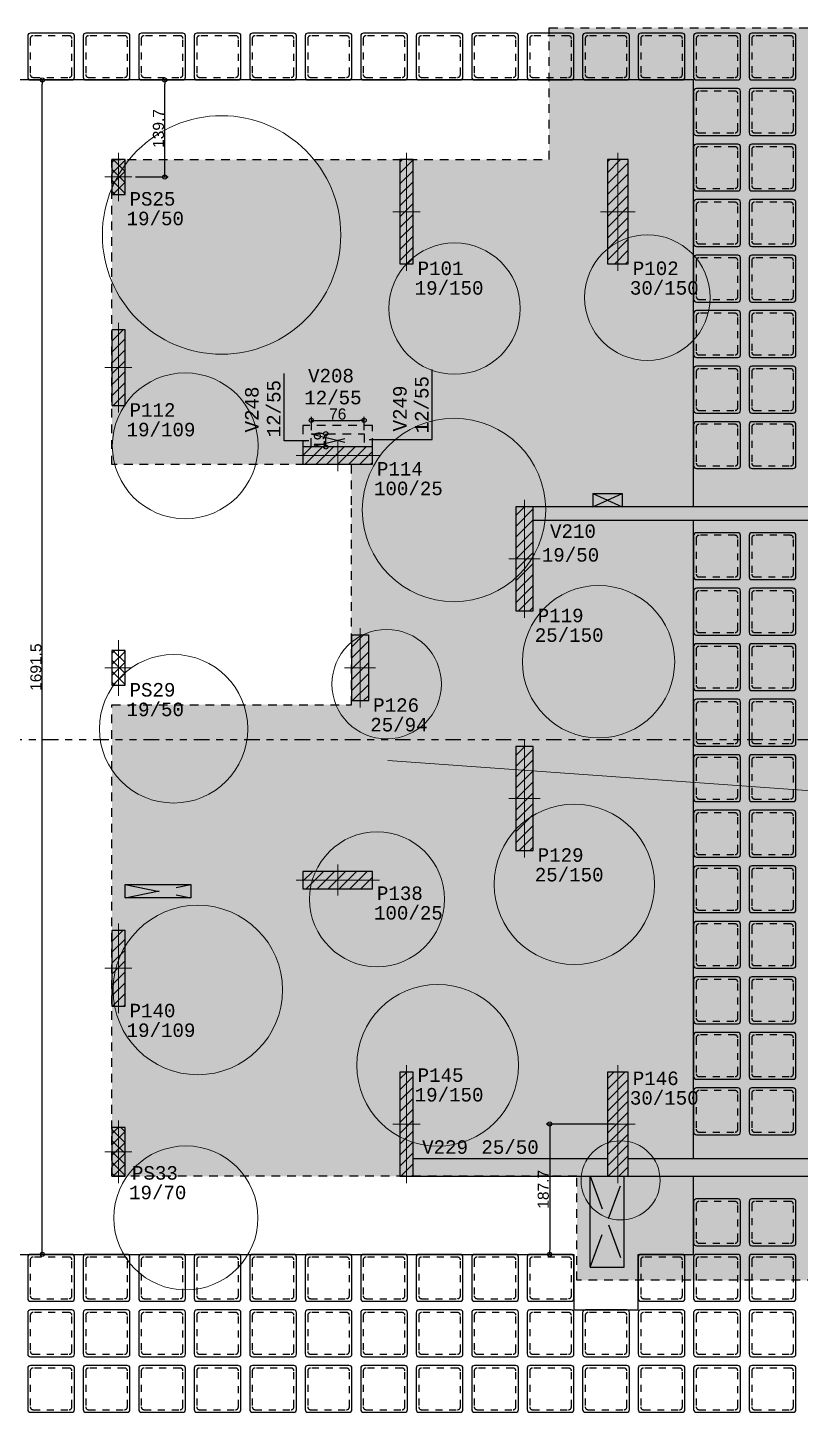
# Model space of a CAD drawing. Header units: millimetres. Extents: x -967 to 563, y -1588 to 506.
# Drawn here: x 42.95 to 54.08, y -255.88 to -235.94 of the extents above; entities that cross this region are included whole.
import ezdxf

# ---------------------------------------------------------------- set-up
doc = ezdxf.new("R2010")
doc.units = ezdxf.units.MM
for name, pattern in [('347-XXXX-ARQ-BASE-019-TÉRREO$0$HIDDEN2', [0.1875, 0.125, -0.0625]), ('CYPE_RAYAPUNTOPUNTO', [0.45, 0.225, -0.075, 0, -0.075, 0, -0.075]), ('DASHDOT', [1, 0.5, -0.25, 0, -0.25]), ('ESTILO_TQS_0001', [1, 0.7, -0.3]), ('HIDDEN2', [0.1875, 0.125, -0.0625]), ('TRAZO_HUECO', [0.75, 0.5, -0.25])]:
    doc.linetypes.add(name, pattern=pattern)
for name, color, linetype in [('1', 5, 'Continuous'), ('11', 7, 'Continuous'), ('12', 4, 'Continuous'), ('208', 13, 'Continuous'), ('237', 5, 'Continuous'), ('241', 7, 'TRAZO_HUECO'), ('251', 5, 'Continuous'), ('252', 153, 'ESTILO_TQS_0001'), ('3', 2, 'Continuous'), ('347-XXXX-ARQ-BASE-013-IMPLANTAÇÃO$0$_XREF-ARQ', 7, 'Continuous'), ('347-XXXX-ARQ-BASE-019-TÉRREO$0$AR-PRJ', 11, '347-XXXX-ARQ-BASE-019-TÉRREO$0$HIDDEN2'), ('4', 2, 'Continuous'), ('8', 7, 'Continuous'), ('9', 7, 'Continuous'), ('A_htc_alv', 7, 'Continuous'), ('COTAS', 1, 'Continuous'), ('EIXOS', 8, 'DASHDOT')]:
    doc.layers.add(name, color=color, linetype=linetype)
doc.layers.add('PILAR_EIXOS', color=1, linetype='Continuous', lineweight=0)
doc.layers.add('PILAR_HACH', color=4, linetype='Continuous', lineweight=0)
doc.styles.add('ARIAL', font='arial.ttf')
doc.styles.add('TQS_LUCIDA_CONSOLE', font='lucon.TTF')
doc.dimstyles.new('AVILLA 100 2', dxfattribs={"dimtxt": 0.16, "dimasz": 0.06, "dimexe": 0.05, "dimexo": 0.05, "dimgap": 0.01, "dimtad": 3, "dimdec": 1, "dimlfac": 100, "dimzin": 9, "dimdsep": 46, "dimtxsty": 'ARIAL', "dimblk": 'ORIGIN', "dimcen": 1.5, "dimclrd": 10, "dimclre": 10, "dimclrt": 7, "dimadec": 0, "dimazin": 0, "dimtfac": 1, "dimtdec": 1, "dimtmove": 0, "dimatfit": 1, "dimfxl": 1, "dimarcsym": 0})
pattern_1 = [(45, (685.15059, -106.08026), (-0.078577241, 0.078577241), []), (135, (685.15059, -106.08026), (-0.078577241, -0.078577241), [])]
pattern_2 = [(45, (585.15059, -196.08026), (-0.07857724, 0.07857724), [])]

# ---------------------------------------------------------------- blocks, each defined once
blk = doc.blocks.new('ENCHIMENTO_PISO TERREO')
h = blk.add_hatch(color=9)
h.dxf.hatch_style = 1
h.paths.add_polyline_path([(27.7, 0.14), (27.7, 0.75), (31.15, 0.75), (31.15, 5.14), (24.8495, 5.14), (24.8495, 7.04), (12.06, 7.04), (12.06, 4.64), (4, 4.64), (4, 7.04), (-8.79, 7.04), (-8.7905, 5.14), (-15.09, 5.14), (-15.09, 0.75), (-11.64, 0.75), (-11.64, 0.17), (-11.64, -2.71), (-15.09, -2.71), (-15.09, -9.5), (-8.39, -9.5), (-8.39, -11), (1.35, -11), (1.35, -10.25), (14.71, -10.25), (14.71, -11), (24.45, -11), (24.45, -9.5), (31.15, -9.5), (31.15, -5.11), (27.7, -5.11)])
at = {"layer": '347-XXXX-ARQ-BASE-019-TÉRREO$0$AR-PRJ', "color": 9}
for points in [[(-11.64, 0.17), (-11.64, 0.75), (-15.09, 0.75), (-15.09, 5.14), (-8.7905, 5.14), (-8.79, 7.04), (4, 7.04), (4, 4.64), (12.06, 4.64), (12.06, 7.04), (24.8495, 7.04)], [(24.45, -11), (14.71, -11), (14.71, -10.25), (1.35, -10.25), (1.35, -11), (-8.39, -11), (-8.39, -9.5), (-15.09, -9.5), (-15.09, -2.71), (-11.64, -2.71), (-11.64, 0.14)]]:
    blk.add_lwpolyline(points, dxfattribs=at)
blk = doc.blocks.new('_VAONER063700637000750007500')
at = {"layer": '251', "color": 8}
for p, q in [((-33.725, 29.725), (-33.725, -29.725)), ((29.725, 33.725), (-29.725, 33.725)), ((33.725, -29.725), (33.725, 29.725)), ((-29.725, -33.725), (29.725, -33.725))]:
    blk.add_line(p, q, dxfattribs=at)
for centre, start, end in [((-29.725, 29.725), 90, 180), ((29.725, 29.725), 0, 90), ((-29.725, -29.725), 180, 270), ((29.725, -29.725), 270, 0)]:
    blk.add_arc(centre, 4, start, end, dxfattribs=at)
at = {"layer": '252', "color": 8}
for p, q in [((-29.975, 25.975), (-29.975, -25.975)), ((25.975, 29.975), (-25.975, 29.975)), ((29.975, -25.975), (29.975, 25.975)), ((-25.975, -29.975), (25.975, -29.975))]:
    blk.add_line(p, q, dxfattribs=at)
for centre, start, end in [((-25.975, 25.975), 90, 180), ((25.975, 25.975), 0, 90), ((-25.975, -25.975), 180, 270), ((25.975, -25.975), 270, 0)]:
    blk.add_arc(centre, 4, start, end, dxfattribs=at)
blk = doc.blocks.new('NERVURADA TÉRREO 1 MODELO 2 (LO) R0')
at = {"layer": '208', "xscale": 0.01, "yscale": 0.01, "zscale": 0.01}
for p in [(715.464, -749.525), (716.263, -749.525), (717.063, -749.525), (717.862, -749.525), (718.662, -749.525), (719.461, -749.525), (720.261, -749.525), (721.06, -749.525), (721.86, -749.525), (722.659, -749.525), (723.459, -749.525), (724.258, -749.525), (725.058, -749.525), (725.857, -749.525), (725.058, -750.324), (725.857, -750.324), (725.058, -751.124), (725.857, -751.124), (725.058, -751.923), (725.857, -751.923), (725.058, -752.723), (725.857, -752.723), (725.058, -753.522), (725.857, -753.522), (725.058, -754.322), (725.857, -754.322), (725.058, -755.121), (725.857, -755.121), (725.058, -756.72), (725.857, -756.72), (725.058, -757.52), (725.857, -757.52), (725.058, -758.319), (725.857, -758.319), (725.058, -759.119), (725.857, -759.119), (725.058, -759.918), (725.857, -759.918), (725.058, -760.718), (725.857, -760.718), (725.058, -761.517), (725.857, -761.517), (725.058, -762.317), (725.857, -762.317), (725.058, -763.116), (725.857, -763.116), (725.058, -763.916), (725.857, -763.916), (725.058, -764.715), (725.857, -764.715), (725.058, -766.314), (725.857, -766.314), (715.464, -767.114), (716.263, -767.114), (717.063, -767.114), (717.862, -767.114), (718.662, -767.114), (719.461, -767.114), (720.261, -767.114), (721.06, -767.114), (721.86, -767.114), (722.659, -767.114), (724.258, -767.114), (725.058, -767.114), (725.857, -767.114), (715.464, -767.913), (716.263, -767.913), (717.063, -767.913), (717.862, -767.913), (718.662, -767.913), (719.461, -767.913), (720.261, -767.913), (721.06, -767.913), (721.86, -767.913), (722.659, -767.913), (723.459, -767.913), (724.258, -767.913), (725.058, -767.913), (725.857, -767.913), (715.464, -768.713), (716.263, -768.713), (717.063, -768.713), (717.862, -768.713), (718.662, -768.713), (719.461, -768.713), (720.261, -768.713), (721.06, -768.713), (721.86, -768.713), (722.659, -768.713), (723.459, -768.713), (724.258, -768.713), (725.058, -768.713), (725.857, -768.713)]:
    blk.add_blockref('_VAONER063700637000750007500', p, dxfattribs=at)
blk = doc.blocks.new('_Origin')
at = {"color": 0, "linetype": 'ByBlock', "lineweight": -2}
blk.add_line((0, 0), (-1, 0), dxfattribs=at)
blk.add_circle((0, 0), 0.5, dxfattribs=at)
blk = doc.blocks.new('Eixos do pilar')
at = {"layer": 'PILAR_EIXOS'}
for p, q in [((0, -0.5), (0, 0.5)), ((-0.5, 0), (0.5, 0))]:
    blk.add_line(p, q, dxfattribs=at)
blk = doc.blocks.new('EIXOS DE OBRA TERREO1')
at = {"layer": 'EIXOS', "linetype": 'CYPE_RAYAPUNTOPUNTO'}
blk.add_line((699.3939, -159.3597), (774.5346, -159.3597), dxfattribs=at)
blk = doc.blocks.new('*D457')
at = {"layer": 'COTAS', "color": 10, "linetype": 'ByBlock', "lineweight": -2, "transparency": 16777216}
for p, q in [((826.277, -583.22), (826.277, -581.943)), ((825.854, -583.28), (826.327, -583.28))]:
    blk.add_line(p, q, dxfattribs=at)
at = {"layer": 'Defpoints', "color": 0, "linetype": 'ByBlock', "transparency": 16777216}
for p in [(826.277, -581.883), (826.277, -581.883), (825.804, -583.28)]:
    blk.add_point(p, dxfattribs=at)
at = {"layer": 'COTAS', "color": 10, "linetype": 'ByBlock', "lineweight": -2, "transparency": 16777216, "xscale": 0.06, "yscale": 0.06, "zscale": 0.06}
for p, rotation in [((826.277, -581.883), 90), ((826.277, -583.28), 270)]:
    blk.add_blockref('_Origin', p, dxfattribs=dict(at, rotation=rotation))
at = {"layer": 'COTAS', "color": 7, "linetype": 'ByBlock', "transparency": 16777216, "insert": (826.186, -582.582), "char_height": 0.16, "attachment_point": 5, "rotation": 90, "style": 'ARIAL'}
blk.add_mtext('139.7', dxfattribs=at)
blk = doc.blocks.new('*D462')
at = {"layer": 'COTAS', "color": 10, "linetype": 'ByBlock', "lineweight": -2, "transparency": 16777216}
for p, q in [((832.754, -596.92), (831.772, -596.92)), ((831.822, -596.98), (831.822, -598.737))]:
    blk.add_line(p, q, dxfattribs=at)
at = {"layer": 'Defpoints', "color": 0, "linetype": 'ByBlock', "transparency": 16777216}
for p in [(832.804, -596.92), (831.822, -598.797), (831.822, -598.797)]:
    blk.add_point(p, dxfattribs=at)
at = {"layer": 'COTAS', "color": 10, "linetype": 'ByBlock', "lineweight": -2, "transparency": 16777216, "xscale": 0.06, "yscale": 0.06, "zscale": 0.06}
for p, rotation in [((831.822, -596.92), 90), ((831.822, -598.797), 270)]:
    blk.add_blockref('_Origin', p, dxfattribs=dict(at, rotation=rotation))
at = {"layer": 'COTAS', "color": 7, "linetype": 'ByBlock', "transparency": 16777216, "insert": (831.73, -597.859), "char_height": 0.16, "attachment_point": 5, "rotation": 90, "style": 'ARIAL'}
blk.add_mtext('187.7', dxfattribs=at)
blk = doc.blocks.new('*D463')
at = {"layer": 'COTAS', "color": 10, "linetype": 'ByBlock', "lineweight": -2, "transparency": 16777216}
blk.add_line((824.512, -598.737), (824.512, -581.943), dxfattribs=at)
at = {"layer": 'Defpoints', "color": 0, "linetype": 'ByBlock', "transparency": 16777216}
for p in [(824.512, -581.883), (824.512, -581.883), (824.512, -598.797)]:
    blk.add_point(p, dxfattribs=at)
at = {"layer": 'COTAS', "color": 10, "linetype": 'ByBlock', "lineweight": -2, "transparency": 16777216, "xscale": 0.06, "yscale": 0.06, "zscale": 0.06}
for p, rotation in [((824.512, -581.883), 90), ((824.512, -598.797), 270)]:
    blk.add_blockref('_Origin', p, dxfattribs=dict(at, rotation=rotation))
at = {"layer": 'COTAS', "color": 7, "linetype": 'ByBlock', "transparency": 16777216, "insert": (824.421, -590.34), "char_height": 0.16, "attachment_point": 5, "rotation": 90, "style": 'ARIAL'}
blk.add_mtext('1691.5', dxfattribs=at)
blk = doc.blocks.new('*D841')
at = {"layer": 'COTAS', "color": 10, "linetype": 'ByBlock', "lineweight": -2, "transparency": 16777216}
for p, q in [((828.388, -586.928), (828.388, -586.736)), ((828.448, -586.786), (829.088, -586.786)), ((829.148, -586.928), (829.148, -586.736))]:
    blk.add_line(p, q, dxfattribs=at)
at = {"layer": 'Defpoints', "color": 0, "linetype": 'ByBlock', "transparency": 16777216}
for p in [(829.148, -586.786), (828.388, -586.978), (829.148, -586.978)]:
    blk.add_point(p, dxfattribs=at)
at = {"layer": 'COTAS', "color": 10, "linetype": 'ByBlock', "lineweight": -2, "transparency": 16777216, "xscale": 0.06, "yscale": 0.06, "zscale": 0.06, "rotation": 180}
blk.add_blockref('_Origin', (828.388, -586.786), dxfattribs=at)
at = {"layer": 'COTAS', "color": 10, "linetype": 'ByBlock', "lineweight": -2, "transparency": 16777216, "xscale": 0.06, "yscale": 0.06, "zscale": 0.06}
blk.add_blockref('_Origin', (829.148, -586.786), dxfattribs=at)
at = {"layer": 'COTAS', "color": 7, "linetype": 'ByBlock', "transparency": 16777216, "insert": (828.768, -586.695), "char_height": 0.16, "attachment_point": 5, "style": 'ARIAL'}
blk.add_mtext('76', dxfattribs=at)
blk = doc.blocks.new('*D842')
at = {"layer": 'COTAS', "color": 10, "linetype": 'ByBlock', "lineweight": -2, "transparency": 16777216}
blk.add_line((828.597, -587.108), (828.597, -587.038), dxfattribs=at)
at = {"layer": 'Defpoints', "color": 0, "linetype": 'ByBlock', "transparency": 16777216}
for p in [(828.597, -586.978), (828.597, -586.978), (828.597, -587.168)]:
    blk.add_point(p, dxfattribs=at)
at = {"layer": 'COTAS', "color": 10, "linetype": 'ByBlock', "lineweight": -2, "transparency": 16777216, "xscale": 0.06, "yscale": 0.06, "zscale": 0.06}
for p, rotation in [((828.597, -586.978), 90), ((828.597, -587.168), 270)]:
    blk.add_blockref('_Origin', p, dxfattribs=dict(at, rotation=rotation))
at = {"layer": 'COTAS', "color": 7, "linetype": 'ByBlock', "transparency": 16777216, "insert": (828.506, -587.073), "char_height": 0.16, "attachment_point": 5, "rotation": 90, "style": 'ARIAL'}
blk.add_mtext('19', dxfattribs=at)
blk = doc.blocks.new('COTAS TÉRREO (LO) R0')
at = {"layer": 'COTAS', "linetype": 'ByBlock'}
for base, p1, p2, picture, middle in [((824.5123221771, -581.8828861131), (824.5123221771, -598.7973861131), (824.5123221771, -581.8828861131), '*D463', (824.5123221771, -590.3401361131)), ((826.2773, -581.8829), (825.8042, -583.2802), (826.2773, -581.8829), '*D457', (826.2773, -582.5815)), ((828.5975, -586.9782), (828.5975, -587.1682), (828.5975, -586.9782), '*D842', (828.5975, -587.0732)), ((831.8216, -598.7974), (832.8042, -596.9204), (831.8216, -598.7974), '*D462', (831.8216, -597.8589))]:
    dim = blk.add_linear_dim(base=base, p1=p1, p2=p2, angle=90, dimstyle='AVILLA 100 2', dxfattribs=at)
    dim.commit()
    dim.dimension.update_dxf_attribs({"geometry": picture, "text_midpoint": middle, "dimtype": 128})
dim = blk.add_linear_dim(base=(829.1479, -586.7862), p1=(828.3879, -586.9782), p2=(829.1479, -586.9782), dimstyle='AVILLA 100 2', dxfattribs=at)
dim.commit()
dim.dimension.update_dxf_attribs({"geometry": '*D841', "text_midpoint": (828.7679, -586.7862), "dimtype": 128})

msp = doc.modelspace()

# ---------------------------------------------------------------- hatches: boundary and pattern name
at = {"linetype": 'ByBlock'}
h = msp.add_hatch(dxfattribs=at)
h.set_pattern_fill('ANSI37', color=4, scale=0.035)
h.set_pattern_definition(pattern_1)
h.paths.add_polyline_path([(44.1657, -238.3419), (44.3557, -238.3419), (44.3557, -237.8419), (44.1657, -237.8419)])
h = msp.add_hatch(dxfattribs=at)
h.set_pattern_fill('ANSI31', color=4, scale=0.035)
h.set_pattern_definition(pattern_2)
h.paths.add_polyline_path([(48.3157, -239.3421), (48.5057, -239.3421), (48.5057, -237.8421), (48.3157, -237.8421)])
h = msp.add_hatch(dxfattribs=at)
h.set_pattern_fill('ANSI31', color=4, scale=0.035)
h.set_pattern_definition(pattern_2)
h.paths.add_polyline_path([(51.3057, -239.3419), (51.6057, -239.3419), (51.6057, -237.8419), (51.3057, -237.8419)])
h = msp.add_hatch(dxfattribs=at)
h.set_pattern_fill('ANSI31', color=4, scale=0.035)
h.set_pattern_definition(pattern_2)
h.paths.add_polyline_path([(44.1657, -241.3821), (44.3557, -241.3821), (44.3557, -240.2921), (44.1657, -240.2921)])
h = msp.add_hatch(dxfattribs=at)
h.set_pattern_fill('ANSI31', color=4, scale=0.035)
h.set_pattern_definition(pattern_2)
h.paths.add_polyline_path([(46.9193, -242.23), (47.9193, -242.23), (47.9193, -241.98), (46.9193, -241.98)])
h = msp.add_hatch(dxfattribs=at)
h.set_pattern_fill('ANSI31', color=4, scale=0.035)
h.set_pattern_definition(pattern_2)
h.paths.add_polyline_path([(49.9857, -244.3421), (50.2357, -244.3421), (50.2357, -242.8421), (49.9857, -242.8421)])
h = msp.add_hatch(dxfattribs=at)
h.set_pattern_fill('ANSI31', color=4, scale=0.035)
h.set_pattern_definition(pattern_2)
h.paths.add_polyline_path([(47.6157, -245.6321), (47.8657, -245.6321), (47.8657, -244.6921), (47.6157, -244.6921)])
h = msp.add_hatch(dxfattribs=at)
h.set_pattern_fill('ANSI37', color=4, scale=0.035)
h.set_pattern_definition(pattern_1)
h.paths.add_polyline_path([(44.1657, -245.4121), (44.3557, -245.4121), (44.3557, -244.9121), (44.1657, -244.9121)])
h = msp.add_hatch(dxfattribs=at)
h.set_pattern_fill('ANSI31', color=4, scale=0.035)
h.set_pattern_definition(pattern_2)
h.paths.add_polyline_path([(49.9857, -247.7921), (50.2357, -247.7921), (50.2357, -246.2921), (49.9857, -246.2921)])
h = msp.add_hatch(dxfattribs=at)
h.set_pattern_fill('ANSI31', color=4, scale=0.035)
h.set_pattern_definition(pattern_2)
h.paths.add_polyline_path([(46.9193, -248.3421), (47.9193, -248.3421), (47.9193, -248.0921), (46.9193, -248.0921)])
h = msp.add_hatch(dxfattribs=at)
h.set_pattern_fill('ANSI31', color=4, scale=0.035)
h.set_pattern_definition(pattern_2)
h.paths.add_polyline_path([(44.1657, -250.0321), (44.3557, -250.0321), (44.3557, -248.9421), (44.1657, -248.9421)])
h = msp.add_hatch(dxfattribs=at)
h.set_pattern_fill('ANSI31', color=4, scale=0.035)
h.set_pattern_definition(pattern_2)
h.paths.add_polyline_path([(48.3157, -252.4821), (48.5057, -252.4821), (48.5057, -250.9821), (48.3157, -250.9821)])
h = msp.add_hatch(dxfattribs=at)
h.set_pattern_fill('ANSI31', color=4, scale=0.035)
h.set_pattern_definition(pattern_2)
h.paths.add_polyline_path([(51.3057, -252.4821), (51.6057, -252.4821), (51.6057, -250.9821), (51.3057, -250.9821)])
h = msp.add_hatch(dxfattribs=at)
h.set_pattern_fill('ANSI37', color=4, scale=0.035)
h.set_pattern_definition(pattern_1)
h.paths.add_polyline_path([(44.1657, -252.4821), (44.3557, -252.4821), (44.3557, -251.7821), (44.1657, -251.7821)])
at = {"layer": 'A_htc_alv', "linetype": 'ByBlock'}
h = msp.add_hatch(color=60, dxfattribs=at)
h.dxf.hatch_style = 1
h.paths.add_polyline_path([(47.9193, -241.67), (46.9193, -241.67), (46.9193, -241.98), (47.0393, -241.98), (47.0393, -241.79), (47.7993, -241.79), (47.7993, -241.98), (47.9193, -241.98)])

# ---------------------------------------------------------------- linework, layer by layer
at = {"layer": '1'}
for points in [[(52.5472, -242.8421), (52.5472, -236.6946), (42.8282, -236.6946), (42.8282, -253.6091)], [(55.9107, -242.8421), (50.2357, -242.8421)], [(50.2357, -243.0321), (55.9107, -243.0321)], [(52.5472, -252.2319), (52.5472, -243.0321)], [(51.3057, -252.2319), (48.5057, -252.2319)], [(55.9107, -252.2319), (51.6057, -252.2319)], [(42.8282, -253.6091), (50.8232, -253.6091), (50.8232, -254.4086), (51.7477, -254.4086), (51.7477, -253.6091), (52.5472, -253.6091), (52.5472, -252.4819)], [(48.5057, -252.4819), (51.3057, -252.4819)], [(51.6057, -252.4819), (55.9107, -252.4819)]]:
    msp.add_lwpolyline(points, dxfattribs=at)
at = {"layer": '1', "linetype": 'HIDDEN2'}
for points in [[(46.9193, -241.67), (46.9193, -241.98)], [(47.9193, -241.67), (46.9193, -241.67)], [(47.9193, -241.98), (47.9193, -241.67)], [(47.0393, -241.98), (47.0393, -241.79)], [(47.0393, -241.79), (47.7993, -241.79)], [(47.7993, -241.79), (47.7993, -241.98)]]:
    msp.add_lwpolyline(points, dxfattribs=at)
at = {"layer": '237'}
for p, q in [((51.0957, -242.6521), (51.0957, -242.8421)), ((51.0957, -242.6521), (51.5157, -242.6521)), ((51.5157, -242.6521), (51.5157, -242.8421)), ((44.3557, -248.2821), (45.3057, -248.2821)), ((44.3557, -248.4721), (44.3557, -248.2821)), ((45.3057, -248.2821), (45.3057, -248.4721)), ((45.3057, -248.4721), (44.3557, -248.4721)), ((51.0557, -253.7921), (51.0557, -252.4821)), ((51.5457, -253.7921), (51.5457, -252.4821)), ((51.0557, -253.7921), (51.5457, -253.7921))]:
    msp.add_line(p, q, dxfattribs=at)
at = {"layer": '241'}
for p, q in [((47.0393, -241.98), (47.7993, -241.79)), ((47.0393, -241.79), (47.7993, -241.98)), ((51.0957, -242.8421), (51.5157, -242.6521)), ((51.0957, -242.6521), (51.5157, -242.8421)), ((44.3557, -248.4721), (45.3057, -248.2821)), ((44.3557, -248.2821), (45.3057, -248.4721)), ((51.0557, -253.7921), (51.5456, -252.4821)), ((51.0558, -252.4821), (51.5457, -253.7921))]:
    msp.add_line(p, q, dxfattribs=at)
at = {"layer": '3'}
for points in [[(48.3157, -239.3421), (48.5057, -239.3421), (48.5057, -237.8421), (48.3157, -237.8421), (48.3157, -239.3421)], [(51.3057, -239.3419), (51.6057, -239.3419), (51.6057, -237.8419), (51.3057, -237.8419), (51.3057, -239.3419)], [(44.1657, -241.3821), (44.3557, -241.3821), (44.3557, -240.2921), (44.1657, -240.2921), (44.1657, -241.3821)], [(46.9193, -242.23), (47.9193, -242.23), (47.9193, -241.98), (46.9193, -241.98), (46.9193, -242.23)], [(49.9857, -244.3421), (50.2357, -244.3421), (50.2357, -242.8421), (49.9857, -242.8421), (49.9857, -244.3421)], [(47.6157, -245.6321), (47.8657, -245.6321), (47.8657, -244.6921), (47.6157, -244.6921), (47.6157, -245.6321)], [(49.9857, -247.7921), (50.2357, -247.7921), (50.2357, -246.2921), (49.9857, -246.2921), (49.9857, -247.7921)], [(46.9193, -248.3421), (47.9193, -248.3421), (47.9193, -248.0921), (46.9193, -248.0921), (46.9193, -248.3421)], [(44.1657, -250.0321), (44.3557, -250.0321), (44.3557, -248.9421), (44.1657, -248.9421), (44.1657, -250.0321)], [(48.3157, -252.4821), (48.5057, -252.4821), (48.5057, -250.9821), (48.3157, -250.9821), (48.3157, -252.4821)], [(51.3057, -252.4821), (51.6057, -252.4821), (51.6057, -250.9821), (51.3057, -250.9821), (51.3057, -252.4821)]]:
    msp.add_lwpolyline(points, dxfattribs=at)
at = {"layer": '4'}
for points in [[(44.1657, -238.3419), (44.3557, -238.3419), (44.3557, -237.8419), (44.1657, -237.8419), (44.1657, -238.3419)], [(44.1657, -245.4121), (44.3557, -245.4121), (44.3557, -244.9121), (44.1657, -244.9121), (44.1657, -245.4121)], [(44.1657, -252.4821), (44.3557, -252.4821), (44.3557, -251.7821), (44.1657, -251.7821), (44.1657, -252.4821)]]:
    msp.add_lwpolyline(points, dxfattribs=at)
at = {"layer": 'PILAR_HACH', "color": 2}
msp.add_line((59.1157, -247.2821), (48.1439, -246.4955), dxfattribs=at)
for centre, radius in [((45.7465, -238.9269), 1.7175), ((49.1033, -239.9871), 0.9464), ((51.8802, -239.8287), 0.9045), ((45.2224, -241.9639), 1.05), ((49.095, -242.8879), 1.321), ((51.1772, -245.0732), 1.0972), ((48.1244, -245.3961), 0.7888), ((45.0555, -246.0392), 1.0686), ((50.8272, -248.279), 1.1551), ((47.986, -248.4945), 0.9715), ((45.4032, -249.8003), 1.2206), ((48.8598, -250.885), 1.1649), ((45.2321, -253.0834), 1.0377)]:
    msp.add_circle(centre, radius, dxfattribs=at)
at = {"layer": 'PILAR_HACH', "color": 6}
msp.add_circle((51.4943, -252.5426), 0.5699, dxfattribs=at)

# ---------------------------------------------------------------- block references
at = {"color": 9, "linetype": 'ByBlock'}
msp.add_blockref('EIXOS DE OBRA TERREO1', (-672.1735, -86.8324), dxfattribs=at)
at = {"layer": '347-XXXX-ARQ-BASE-013-IMPLANTAÇÃO$0$_XREF-ARQ'}
msp.add_blockref('ENCHIMENTO_PISO TERREO', (59.2557, -242.9819), dxfattribs=at)
at = {"layer": 'COTAS', "color": 6, "linetype": 'ByBlock'}
msp.add_blockref('COTAS TÉRREO (LO) R0', (-781.3485, 345.1883), dxfattribs=at)
at = {"layer": 'COTAS', "color": 40, "linetype": 'ByBlock', "true_color": 0xf8d731}
msp.add_blockref('NERVURADA TÉRREO 1 MODELO 2 (LO) R0', (-672.1735, 513.1676), dxfattribs=at)
at = {"layer": 'PILAR_EIXOS'}
for p, xscale, yscale in [((44.2607, -238.0919), 0.39, 0.7), ((48.4107, -238.5921), 0.39, 1.7), ((44.2607, -240.8371), 0.39, 1.29), ((47.4207, -242.1046), 1.199999999999999, 0.45), ((50.1107, -243.5921), 0.45, 1.7), ((47.7407, -245.1621), 0.45, 1.139999999999999), ((44.2607, -245.1621), 0.39, 0.8), ((50.1107, -247.0421), 0.45, 1.7), ((47.4207, -248.2171), 1.199999999999999, 0.45), ((44.2607, -249.4871), 0.39, 1.29), ((48.4107, -251.7321), 0.39, 1.7), ((51.4557, -251.7321), 0.5, 1.7), ((44.2607, -252.1321), 0.39, 0.9)]:
    msp.add_blockref('Eixos do pilar', p, dxfattribs=dict(at, xscale=xscale, yscale=yscale))
at = {"layer": 'PILAR_EIXOS', "xscale": -0.5, "yscale": 1.7, "rotation": 180}
msp.add_blockref('Eixos do pilar', (51.4557, -238.5921), dxfattribs=at)

# ---------------------------------------------------------------- texts
at = {"layer": '11', "linetype": 'Continuous', "style": 'TQS_LUCIDA_CONSOLE'}
for p in [(46.5944, -241.8414), (48.7276, -241.785)]:
    msp.add_text('12/55', height=0.195, rotation=90, dxfattribs=at).set_placement(p)
for s, p in [('12/55', (46.9376, -241.3661)), ('19/50', (50.3599, -243.6316)), ('25/50', (49.4892, -252.16))]:
    msp.add_text(s, height=0.195, dxfattribs=at).set_placement(p)
at = {"layer": '12', "linetype": 'Continuous', "style": 'TQS_LUCIDA_CONSOLE'}
for s, p in [('19/50', (44.3782, -238.7868)), ('19/150', (48.5282, -239.787)), ('30/150', (51.6282, -239.7868)), ('19/109', (44.3782, -241.827)), ('100/25', (47.9418, -242.6748)), ('25/150', (50.2582, -244.787)), ('19/50', (44.3782, -245.857)), ('25/94', (47.8882, -246.077)), ('25/150', (50.2582, -248.237)), ('100/25', (47.9418, -248.787)), ('19/109', (44.3782, -250.477)), ('19/150', (48.5282, -251.4065)), ('30/150', (51.6282, -251.4521)), ('19/70', (44.4132, -252.8145))]:
    msp.add_text(s, height=0.195, dxfattribs=at).set_placement(p)
at = {"layer": '8', "linetype": 'Continuous', "style": 'TQS_LUCIDA_CONSOLE'}
for s, p in [('V208', (46.9923, -241.0511)), ('V210', (50.4781, -243.2897)), ('V229', (48.6357, -252.1599))]:
    msp.add_text(s, height=0.195, dxfattribs=at).set_placement(p)
for s, p in [('V248', (46.2794, -241.7707)), ('V249', (48.4126, -241.7562))]:
    msp.add_text(s, height=0.195, rotation=90, dxfattribs=at).set_placement(p)
at = {"layer": '9', "linetype": 'Continuous', "style": 'TQS_LUCIDA_CONSOLE'}
for s, p in [('PS25', (44.4207, -238.5044)), ('P101', (48.5707, -239.5046)), ('P102', (51.6707, -239.5044)), ('P112', (44.4207, -241.5446)), ('P114', (47.9843, -242.3925)), ('P119', (50.3007, -244.5046)), ('PS29', (44.4207, -245.5746)), ('P126', (47.9307, -245.7946)), ('P129', (50.3007, -247.9546)), ('P138', (47.9843, -248.5046)), ('P140', (44.4207, -250.1946)), ('P145', (48.5707, -251.1242)), ('P146', (51.6707, -251.1698)), ('PS33', (44.4557, -252.5321))]:
    msp.add_text(s, height=0.195, dxfattribs=at).set_placement(p)

# ---------------------------------------------------------------- leaders
at = {"layer": 'COTAS'}
for points in [[(47.8748, -241.8716), (48.7802, -241.8716), (48.7802, -240.8625)], [(47.0024, -241.894), (46.6502, -241.894), (46.6502, -240.9239)]]:
    msp.add_leader(points, dimstyle='AVILLA 100 2', dxfattribs=at)

doc.saveas('drawing.dxf')
